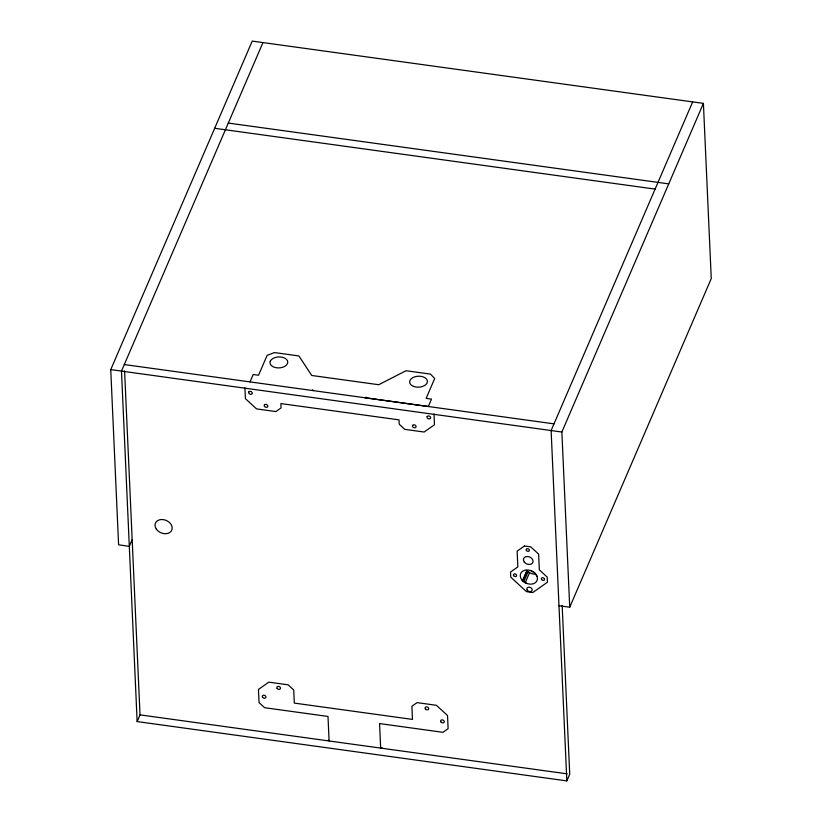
<?xml version="1.0" encoding="UTF-8"?>
<svg xmlns="http://www.w3.org/2000/svg" width="822" height="822" viewBox="0 0 822 822"><rect width="100%" height="100%" fill="white"/><g stroke="black" fill="none" stroke-linecap="round" stroke-linejoin="round"><path stroke-width="1.23" d="M522.525 580.62L526.851 570.55M523.799 581.76L528.114 571.691L527.108 570.838L522.771 580.897L526.933 583.517M525.248 582.716L529.563 572.646L529.039 572.369M132.167 539.694L129.28 546.404L118.594 544.791L110.744 369.612L252.22 41.1L703.406 103.387L711.256 278.566L569.728 607.211L558.981 605.722M262.958 42.58L121.481 371.102L137.14 721.572L566.841 780.9L569.728 774.19L562.156 605.413M250.001 381.881L253.176 374.503L258.55 375.243L267.109 355.371L274.425 352.566L298.879 355.947L311.743 375.479L378.716 384.727L406.017 370.732L430.471 374.113L434.694 378.51L426.135 398.382L431.509 399.122L428.324 406.5L364.947 397.735L366.314 397.211M137.14 721.572L140.028 714.873L124.595 370.938M692.658 101.907L551.12 430.553L566.841 780.9M569.728 607.211L561.868 432.033L703.406 103.387M382.025 747.568L380.658 748.092L379.558 723.566L442.945 732.32L448.113 728.682L447.528 715.541L436.39 705.297L417.052 702.625L411.884 706.262L412.469 719.404L294.307 703.087L293.711 689.956L288.142 684.829L268.804 682.157L258.457 689.442L259.043 702.574L264.612 707.701L327.999 716.455L329.098 740.971L328.307 740.149M228.3 123.064L668.738 183.871M214.665 128.294L655.113 189.101M124.307 364.547L554.007 423.864M110.744 369.612L561.868 432.033M140.028 714.873L567.18 773.841M530.776 570.591L534.711 572.934L537.074 576.386M312.596 389.813L313.377 390.625M521.569 579.531A8.908 6.72 23.3 0 0 536.458 581.586A8.908 6.72 23.3 0 0 528.546 570.047A8.908 6.72 23.3 0 0 521.569 579.531L522.771 580.897M434.006 414.011L434.489 424.758L424.131 432.033L404.794 429.361L399.235 424.244L399.03 419.867L280.877 403.581L281.062 407.928L275.884 411.565L256.546 408.904L245.418 398.66L244.935 387.912M535.245 574.188A8.908 6.72 23.3 0 1 527.025 570.766M270.274 361.228L269.965 362.666A8.908 5.487 -2.6 0 0 277.702 367.896A8.908 5.487 -2.6 0 0 287.464 363.601L287.772 362.173A8.908 5.487 -2.6 0 0 280.035 356.943A8.908 5.487 -2.6 0 0 270.274 361.228M248.881 391.868L248.706 392.197A1.891 1.428 23.3 0 0 252.107 393.789L252.272 393.461A1.891 1.428 23.3 0 0 248.881 391.868M264.407 404.897L264.242 405.225A1.891 1.428 23.3 0 0 267.633 406.818L267.808 406.479A1.891 1.428 23.3 0 0 264.407 404.897M412.654 425.354L412.49 425.693A1.891 1.428 23.3 0 0 415.881 427.286L416.055 426.947A1.891 1.428 23.3 0 0 412.654 425.354M427.204 416.487L427.039 416.816A1.891 1.428 23.3 0 0 430.43 418.408L430.605 418.069A1.891 1.428 23.3 0 0 427.204 416.487M524.457 545.993L517.13 551.13L517.839 566.903L510.524 572.04L510.75 577.178L526.501 591.655L532.79 592.528L547.431 582.233L547.205 577.106L539.324 569.862L538.616 554.1L530.745 546.856L524.457 545.993M156.324 529.101A8.908 6.72 23.3 0 0 171.212 531.156A8.908 6.72 23.3 0 0 163.301 519.617A8.908 6.72 23.3 0 0 156.324 529.101M425.375 708.872A1.891 1.428 23.3 0 0 428.529 709.304A1.891 1.428 23.3 0 0 426.854 706.858A1.891 1.428 23.3 0 0 425.375 708.872M440.9 721.891A1.891 1.428 23.3 0 0 444.065 722.333A1.891 1.428 23.3 0 0 442.38 719.877A1.891 1.428 23.3 0 0 440.9 721.891M262.578 697.272A1.891 1.428 23.3 0 0 265.742 697.714A1.891 1.428 23.3 0 0 264.057 695.258A1.891 1.428 23.3 0 0 262.578 697.272M277.127 688.404A1.891 1.428 23.3 0 0 280.292 688.836A1.891 1.428 23.3 0 0 278.607 686.391A1.891 1.428 23.3 0 0 277.127 688.404M413.528 386.381A8.908 5.487 -2.6 0 0 427.399 381.85A8.908 5.487 -2.6 0 0 414.637 376.866A8.908 5.487 -2.6 0 0 413.528 386.381M524.333 562.156A5.004 3.781 23.3 0 0 532.656 562.813A5.004 3.781 23.3 0 0 527.703 556.515A5.004 3.781 23.3 0 0 524.333 562.156M526.347 550.391A1.665 1.264 23.3 0 0 529.142 550.894A1.665 1.264 23.3 0 0 527.786 548.685A1.665 1.264 23.3 0 0 526.347 550.391M513.606 575.606A1.665 1.264 23.3 0 0 516.391 576.119A1.665 1.264 23.3 0 0 515.034 573.91A1.665 1.264 23.3 0 0 513.606 575.606M541.534 579.469A1.665 1.264 23.3 0 0 544.328 579.972A1.665 1.264 23.3 0 0 542.972 577.763A1.665 1.264 23.3 0 0 541.534 579.469M527.251 590.175A2.785 2.096 23.3 0 0 531.906 590.823A2.785 2.096 23.3 0 0 529.43 587.216A2.785 2.096 23.3 0 0 527.251 590.175"/></g></svg>
